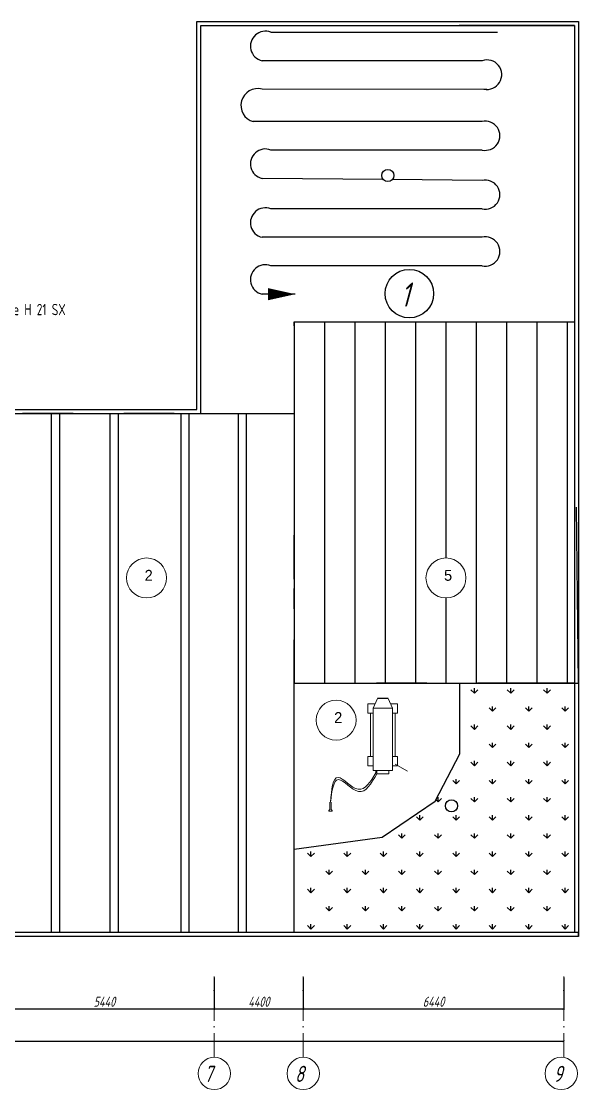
# Model space of a CAD drawing. Header units: millimetres. Extents: x 5763 to 12018931, y 39842 to 3600577.
# Drawn here: x 1099326 to 1126886, y 797183 to 850043 of the extents above; entities that cross this region are included whole.
import ezdxf

# ---------------------------------------------------------------- set-up
doc = ezdxf.new("R2010")
doc.units = ezdxf.units.MM
doc.linetypes.add('ACAD_ISO10W100', pattern=[18, 12, -3, 0, -3])
doc.linetypes.add('HIDDEN', pattern=[9.525, 6.35, -3.175])
for name, color, linetype in [('!Форматы', 7, 'Continuous'), ('@Osi', 7, 'Continuous'), ('Архитектура', 7, 'Continuous'), ('Размеры', 7, 'Continuous')]:
    doc.layers.add(name, color=color, linetype=linetype)
doc.layers.add('@0.15', color=4, linetype='Continuous', lineweight=15)
doc.styles.add('PSTUDIO', font='pstudio.shx')
doc.styles.get("Standard").update_dxf_attribs({"font": 'romans.shx', "width": 0.7, "oblique": 15, "height": 500})
doc.styles.add('style1', font='romans.shx', dxfattribs={"width": 0.7})
doc.styles.add('VSSP_ROMANS07', font='romans.shx', dxfattribs={"width": 0.7, "oblique": 15, "height": 250})
doc.dimstyles.new('Копия ISO-25', dxfattribs={"dimtxt": 250, "dimasz": 100, "dimexe": 50, "dimexo": 50, "dimgap": 100, "dimtad": 1, "dimdec": 0, "dimtxsty": 'Standard', "dimblk": 'ARCHTICK', "dimcen": 50, "dimadec": 0, "dimazin": 0, "dimtfac": 1, "dimtdec": 0, "dimtmove": 0, "dimatfit": 3, "dimldrblk": 'ARCHTICK', "dimfxl": 1, "dimarcsym": 0})

# ---------------------------------------------------------------- blocks, each defined once
blk = doc.blocks.new('_ArchTick')
at = {"color": 0, "linetype": 'ByBlock', "const_width": 0.15}
blk.add_lwpolyline([(-0.5, -0.5), (0.5, 0.5)], dxfattribs=at)
blk = doc.blocks.new('*D435')
at = {"layer": 'Defpoints', "color": 0, "transparency": 16777216}
for p in [(1067026, 799583), (1126148, 799583), (1126148, 799583)]:
    blk.add_point(p, dxfattribs=at)
at = {"layer": 'Архитектура', "color": 0, "lineweight": -2, "transparency": 16777216}
for p, q in [((1067026, 799583), (1126148, 799583)), ((1067026, 799533), (1067026, 799533))]:
    blk.add_line(p, q, dxfattribs=at)
at = {"layer": 'Архитектура', "color": 0, "lineweight": -2, "transparency": 16777216, "xscale": 100, "yscale": 100, "zscale": 100, "rotation": 180}
blk.add_blockref('_ArchTick', (1067026, 799583), dxfattribs=at)
at = {"layer": 'Архитектура', "color": 0, "lineweight": -2, "transparency": 16777216, "xscale": 100, "yscale": 100, "zscale": 100}
blk.add_blockref('_ArchTick', (1126148, 799583), dxfattribs=at)
at = {"layer": 'Архитектура', "color": 0, "lineweight": 20, "transparency": 16777216, "insert": (1096587, 799933), "char_height": 500, "attachment_point": 5}
blk.add_mtext('29560', dxfattribs=at)
blk = doc.blocks.new('*D440')
at = {"layer": 'Defpoints', "color": 0, "transparency": 16777216}
for p in [(1108866, 802783), (1113266, 802783), (1113266, 801183)]:
    blk.add_point(p, dxfattribs=at)
at = {"layer": 'Архитектура', "color": 0, "lineweight": -2, "transparency": 16777216}
for p, q in [((1108866, 802733), (1108866, 801133)), ((1113266, 802733), (1113266, 801133)), ((1108866, 801183), (1113266, 801183))]:
    blk.add_line(p, q, dxfattribs=at)
at = {"layer": 'Архитектура', "color": 0, "lineweight": -2, "transparency": 16777216, "xscale": 100, "yscale": 100, "zscale": 100, "rotation": 180}
blk.add_blockref('_ArchTick', (1108866, 801183), dxfattribs=at)
at = {"layer": 'Архитектура', "color": 0, "lineweight": -2, "transparency": 16777216, "xscale": 100, "yscale": 100, "zscale": 100}
blk.add_blockref('_ArchTick', (1113266, 801183), dxfattribs=at)
at = {"layer": 'Архитектура', "color": 0, "lineweight": 20, "transparency": 16777216, "insert": (1111066, 801533), "char_height": 500, "attachment_point": 5}
blk.add_mtext('4400', dxfattribs=at)
blk = doc.blocks.new('*D441')
at = {"layer": 'Defpoints', "color": 0, "transparency": 16777216}
for p in [(1113266, 802783), (1126148, 802783), (1126148, 801183)]:
    blk.add_point(p, dxfattribs=at)
at = {"layer": 'Архитектура', "color": 0, "lineweight": -2, "transparency": 16777216}
for p, q in [((1113266, 802733), (1113266, 801133)), ((1126148, 802733), (1126148, 801133)), ((1113266, 801183), (1126148, 801183))]:
    blk.add_line(p, q, dxfattribs=at)
at = {"layer": 'Архитектура', "color": 0, "lineweight": -2, "transparency": 16777216, "xscale": 100, "yscale": 100, "zscale": 100, "rotation": 180}
blk.add_blockref('_ArchTick', (1113266, 801183), dxfattribs=at)
at = {"layer": 'Архитектура', "color": 0, "lineweight": -2, "transparency": 16777216, "xscale": 100, "yscale": 100, "zscale": 100}
blk.add_blockref('_ArchTick', (1126148, 801183), dxfattribs=at)
at = {"layer": 'Архитектура', "color": 0, "lineweight": 20, "transparency": 16777216, "insert": (1119707, 801533), "char_height": 500, "attachment_point": 5}
blk.add_mtext('6440', dxfattribs=at)
blk = doc.blocks.new('*D438')
at = {"layer": '!Форматы', "color": 0, "lineweight": -2, "transparency": 16777216}
blk.add_line((1097988, 801183), (1108866, 801183), dxfattribs=at)
at = {"layer": 'Defpoints', "color": 0, "transparency": 16777216}
for p in [(1097988, 801183), (1108866, 801183), (1108866, 801183)]:
    blk.add_point(p, dxfattribs=at)
at = {"layer": '!Форматы', "color": 0, "lineweight": -2, "transparency": 16777216, "xscale": 100, "yscale": 100, "zscale": 100, "rotation": 180}
blk.add_blockref('_ArchTick', (1097988, 801183), dxfattribs=at)
at = {"layer": '!Форматы', "color": 0, "lineweight": -2, "transparency": 16777216, "xscale": 100, "yscale": 100, "zscale": 100}
blk.add_blockref('_ArchTick', (1108866, 801183), dxfattribs=at)
at = {"layer": '!Форматы', "color": 0, "lineweight": 20, "transparency": 16777216, "insert": (1103427, 801533), "char_height": 500, "attachment_point": 5}
blk.add_mtext('5440', dxfattribs=at)

msp = doc.modelspace()

# ---------------------------------------------------------------- hatches: boundary and pattern name
h = msp.add_hatch()
h.set_pattern_fill('GRASS', color=256, scale=50)
h.set_pattern_definition([(90, (-488431, -19258.2), (-898.0256, 898.0256), [238.125, -1557.9262]), (45, (-488431, -19258.2), (-898.0256, 898.0256), [238.125, -1031.875]), (135, (-488431, -19258.2), (-898.0256, -898.0256), [238.125, -1031.875])])
h.paths.add_polyline_path([(1126685.56961, 817298.99525), (1124185.56961, 817298.99525), (1121885.56961, 817298.98881), (1121008.72993, 817298.98944), (1121008.72993, 813791.48867), (1119785.45778, 811452.53166), (1117164.16766, 809672.13017), (1113265.56319, 809148.4819), (1113265.56319, 804962.99523), (1114385.56961, 804962.99523), (1126685.56961, 804962.99523)])

# ---------------------------------------------------------------- linework, layer by layer
at = {"layer": '!Форматы', "lineweight": 20}
msp.add_line((1108005.56961, 848862.50587), (1108005.56961, 845704.50587), dxfattribs=at)
at = {"layer": '!Форматы'}
for q in [(1126885.56961, 817298.99525), (1126685.56961, 817298.99525)]:
    msp.add_line((1112825.61567, 817298.99525), q, dxfattribs=at)
at = {"ltscale": 100}
for p, q in [((1108205.56961, 830642.99523), (1108205.56961, 849842.50587)), ((1108205.56961, 849842.50587), (1108205.56961, 849842.50587)), ((1108205.56961, 849842.50587), (1126685.56961, 849842.50587)), ((1108205.56961, 834982.50587), (1108205.56961, 849842.50587)), ((1108205.56961, 849842.50587), (1126685.56961, 849842.50587)), ((1126685.56961, 849842.50587), (1126685.56961, 849842.50587)), ((1126685.56961, 849842.50587), (1126685.56961, 804962.99523)), ((1126685.56961, 849842.50587), (1126685.56961, 835182.50587)), ((1112825.56961, 835182.50587), (1112825.56961, 820972.99525)), ((1112825.56961, 835182.50587), (1126685.56961, 835182.50587)), ((1112825.56961, 835182.50587), (1126685.56961, 835182.50587)), ((1124885.56961, 835182.50587), (1125085.56961, 835182.50587)), ((1108205.56961, 830642.99523), (1108205.56961, 834982.50587)), ((1112825.57013, 834982.50648), (1112825.61567, 817298.99525)), ((1084925.56961, 830642.99523), (1108005.56961, 830642.99523)), ((1084925.56961, 830642.99523), (1108205.56961, 830642.99523)), ((1108005.56961, 830642.99523), (1108205.56961, 830642.99523)), ((1126885.56961, 817298.99525), (1126787.17916, 825998.43887)), ((1126885.56961, 824622.99525), (1126885.56961, 824372.99525)), ((1112825.56961, 820972.99525), (1112825.56961, 821972.99525)), ((1112825.56961, 821972.99525), (1112825.56961, 819972.99525)), ((1112825.61567, 822442.99525), (1112825.61567, 819442.99525)), ((1112825.56961, 819972.99525), (1112825.56961, 819972.99525)), ((1112825.61567, 817298.99525), (1113075.61567, 817298.99525)), ((1126685.56961, 817298.99525), (1126685.56961, 804962.99523)), ((1126885.56961, 817298.99525), (1126885.56961, 817548.99525)), ((1126885.56961, 804962.99523), (1090245.56655, 804962.99523)), ((1126685.56961, 804962.99523), (1090245.56655, 804962.99523)), ((1126885.56961, 804762.99523), (1126885.56961, 804962.99523))]:
    msp.add_line(p, q, dxfattribs=at)
for p, q in [((1111663.80136, 849502.73735), (1122865.4493, 849502.73735)), ((1126685.56961, 849842.50587), (1120976.44422, 849842.50587)), ((1126685.56961, 849842.50587), (1120976.44422, 849842.50587)), ((1122111.71939, 848095.76391), (1111229.57338, 848095.76391)), ((1122342.31847, 846671.20125), (1111229.57338, 846688.79047)), ((1122111.71939, 845083.94826), (1110795.3454, 845083.94826)), ((1122111.71939, 843676.97482), (1111663.80136, 843676.97482)), ((1117219.28012, 842215.54632), (1111229.57338, 842270.00138)), ((1122111.71939, 842171.067), (1117668.24071, 842211.46462)), ((1122111.71939, 840764.09356), (1111663.80136, 840764.09356)), ((1122111.71939, 839357.12012), (1111229.57338, 839357.12012)), ((1122111.71939, 837950.14668), (1111663.80136, 837950.14668)), ((1112875.00454, 836543.17324), (1111229.57338, 836543.17324)), ((1112825.56961, 834982.50587), (1112825.56961, 835182.50587)), ((1112825.56961, 835182.50587), (1114325.56961, 835182.50587)), ((1114325.56961, 835182.50587), (1114325.56961, 817298.99525)), ((1114325.56961, 835182.50587), (1115825.56961, 835182.50587)), ((1115825.56961, 835182.50587), (1115825.56961, 817298.99525)), ((1115825.56961, 835182.50587), (1117325.56961, 835182.50587)), ((1117325.56961, 835182.50587), (1117325.56961, 817298.99525)), ((1117325.56961, 835182.50587), (1118825.56961, 835182.50587)), ((1118825.56961, 835182.50587), (1118825.56961, 817298.99525)), ((1118825.56961, 835182.50587), (1120325.56961, 835182.50587)), ((1120325.56961, 835182.50587), (1120325.56961, 823490.53178)), ((1120325.56961, 835182.50587), (1121825.56961, 835182.50587)), ((1121825.56961, 835182.50587), (1121825.56961, 817298.99525)), ((1121825.56961, 835182.50587), (1123325.56961, 835182.50587)), ((1123325.56961, 835182.50587), (1123325.56961, 817298.99525)), ((1123325.56961, 835182.50587), (1124825.56961, 835182.50587)), ((1124825.56961, 835182.50587), (1124825.56961, 817298.99525)), ((1124825.56961, 835182.50587), (1126325.56961, 835182.50587)), ((1126325.56961, 835182.50587), (1126325.56961, 817298.99525)), ((1101885.56961, 830642.99523), (1099385.56961, 830642.99523)), ((1100824.07237, 804962.99523), (1100824.07237, 830642.99523)), ((1101225.1632, 804962.99523), (1101225.1632, 830642.99523)), ((1101225.1632, 830642.99523), (1103725.1632, 830642.99523)), ((1103725.1632, 804962.99523), (1103725.1632, 830642.99523)), ((1104126.25402, 804962.99523), (1104126.25402, 830642.99523)), ((1106885.56961, 830642.99523), (1104385.56961, 830642.99523)), ((1107222.07391, 804962.99523), (1107222.07391, 830642.99523)), ((1107222.07391, 804962.99523), (1107222.07391, 830642.99523)), ((1107623.16473, 804962.99523), (1107623.16473, 830642.99523)), ((1107623.16473, 804962.99523), (1107623.16473, 830642.99523)), ((1108205.56961, 830642.99523), (1112825.5813, 830643.00713)), ((1110058.5782, 804962.99523), (1110058.5782, 830642.99523)), ((1110459.66902, 804962.99523), (1110459.66902, 830642.99523)), ((1120325.56961, 821513.41616), (1120325.56961, 817298.99525)), ((1112825.61567, 804962.99523), (1112825.61567, 817298.99525)), ((1119385.56961, 817298.99525), (1116885.56961, 817298.99525)), ((1121008.72993, 813791.48867), (1121008.72993, 817298.99525)), ((1124385.56961, 817298.99525), (1121885.56961, 817298.98881)), ((1126685.56961, 817298.99525), (1124185.56961, 817298.99525)), ((1117467.62797, 816540.24787), (1116942.08574, 816540.24787)), ((1119785.45778, 811452.53166), (1121008.72993, 813791.48867)), ((1117164.16766, 809672.13017), (1119785.45778, 811452.53166)), ((1112825.61567, 809089.38953), (1117164.16766, 809672.13017)), ((1099385.56961, 804962.99523), (1096885.56961, 804962.99523)), ((1104385.56961, 804962.99523), (1101885.56961, 804962.99523)), ((1109385.56961, 804962.99523), (1106885.56961, 804962.99523)), ((1114385.56961, 804962.99523), (1111885.56961, 804962.99523)), ((1116885.56961, 804962.99523), (1114385.56961, 804962.99523)), ((1121885.56961, 804962.99523), (1119385.56961, 804962.99523)), ((1126685.56961, 804962.99523), (1124385.56961, 804962.99523))]:
    msp.add_line(p, q)
at = {"linetype": 'HIDDEN', "ltscale": 100}
msp.add_line((1112825.56961, 834982.50587), (1112825.56961, 833982.50587), dxfattribs=at)
msp.add_lwpolyline([(1112875.00454, 836543.17324, 0, 600, 0), (1111525.00454, 836543.17324, 600, 600, 0)], format="xyseb")
msp.add_circle((1118514.72318, 836571.96717), 1200)
at = {"color": 0, "lineweight": 0}
for centre in [(1105517.57346, 822501.97397), (1120325.56961, 822501.97397), (1114890.73706, 815463.3395)]:
    msp.add_circle(centre, 988.55781, dxfattribs=at)
for centre, radius, start, end in [((1111393.5893, 848815.63805), 738.32242, 68.532025599, 257.164847075), ((1122351.42771, 847404.75733), 731.40288, 258.207829907, 109.131522483), ((1111015.19363, 845885.62955), 831.27982, 75.055030101, 254.664561519), ((1122271.15869, 844380.46154), 721.32826, 257.230127893, 102.769872107), ((1111393.5893, 842989.87553), 738.32242, 68.532025599, 257.164847075), ((1122271.15869, 841467.58028), 721.32826, 257.230127893, 102.769872107), ((1111393.5893, 840076.99426), 738.32242, 68.532025599, 257.164847075), ((1122271.15869, 838653.6334), 721.32826, 257.230127893, 102.769872107), ((1111393.5893, 837263.04738), 738.32242, 68.532025599, 257.164847075)]:
    msp.add_arc(centre, radius, start, end)
at = {"layer": '@0.15', "color": 0, "ltscale": 0.1}
for p, q in [((1116942.08574, 816540.24787), (1116721.28574, 816060.62899)), ((1117467.62797, 816540.24787), (1117688.42797, 816060.62899)), ((1116588.68072, 815805.70886), (1116588.68072, 813671.12385)), ((1117688.42797, 816060.62899), (1116721.28574, 816060.62899)), ((1117811.10926, 815805.70886), (1117811.10926, 813671.12385)), ((1116850.7987, 812982.39411), (1116850.7987, 812853.86542)), ((1114581.49618, 811043.98308), (1114581.49618, 811411.41165)), ((1114643.59512, 811411.41165), (1114643.59512, 811043.98308)), ((1114581.49618, 811043.98308), (1114526.49522, 810999.28722)), ((1114643.59512, 811043.98308), (1114698.59608, 810999.28722))]:
    msp.add_line(p, q, dxfattribs=at)
for points in [[(1116721.28574, 815805.70886), (1116456.0757, 815805.70886), (1116456.0757, 816271.11838), (1116792.33259, 816271.11838)], [(1117617.38112, 816271.11838), (1117933.79056, 816271.11838), (1117933.79056, 815805.70886), (1117688.42797, 815805.70886)], [(1117688.42797, 816060.62899), (1117688.42797, 812982.39411), (1116721.28574, 812982.39411), (1116721.28574, 816060.62899)], [(1116721.28574, 813205.71433), (1116456.0757, 813205.71433), (1116456.0757, 813671.12385), (1116721.28574, 813671.12385)], [(1117688.42797, 813671.12385), (1117933.79056, 813671.12385), (1117933.79056, 813205.71433), (1117688.42797, 813205.71433)], [(1114698.59608, 810999.28722), (1114698.59608, 810954.59137), (1114526.49522, 810954.59137), (1114526.49522, 810999.28722)]]:
    msp.add_lwpolyline(points, dxfattribs=at)
msp.add_lwpolyline([(1117496.34511, 812982.39411), (1117496.34511, 812802.65632), (1116900.51822, 812802.65632), (1116900.51822, 812982.39411)], close=True, dxfattribs=at)
for points in [[(1116850.7987, 812853.86542), (1115981.14441, 812042.77375), (1114985.81209, 812629.7051), (1114612.54565, 811411.41165)], [(1116900.51822, 812802.65632), (1115998.90619, 811935.99148), (1115003.57387, 812522.92283), (1114612.54565, 811411.41165)]]:
    msp.add_spline(points, degree=3, dxfattribs=at)
at = {"layer": '@Osi', "color": 0, "lineweight": 0}
msp.add_line((1117811.10926, 813290.61472), (1118430.63332, 812940.05), dxfattribs=at)
at = {"layer": 'Архитектура', "color": 7}
for p, q in [((1112825.61567, 822442.99525), (1112825.61567, 824622.99525)), ((1112825.61567, 817298.99525), (1112825.61567, 819442.99525)), ((1112825.61567, 817298.99525), (1126885.56961, 817298.99525))]:
    msp.add_line(p, q, dxfattribs=at)
at = {"layer": 'Архитектура', "color": 7, "linetype": 'ACAD_ISO10W100', "lineweight": 20, "ltscale": 100}
for p, q in [((1108865.56319, 798782.99546), (1108865.56319, 802782.99525)), ((1113265.56319, 798782.99546), (1113265.56319, 802782.99525)), ((1126147.56961, 798782.99546), (1126147.56961, 802782.99525))]:
    msp.add_line(p, q, dxfattribs=at)
at = {"layer": 'Архитектура', "color": 7, "lineweight": 25}
msp.add_lwpolyline([(1066245.56961, 828962.99218), (1066245.56961, 843842.99523), (1085125.56961, 843842.99523), (1085125.56961, 830842.99523), (1108005.56961, 830842.99523), (1108005.56961, 850042.50587), (1126885.56961, 850042.50587), (1126885.56961, 804762.99523), (1090445.56655, 804762.99523)], dxfattribs=at)
at = {"layer": 'Архитектура', "color": 7, "lineweight": 20}
for centre in [(1108865.56319, 797982.99546), (1108865.56319, 797982.99546), (1113265.56319, 797982.99546), (1113265.56319, 797982.99546), (1126025.5664, 797982.99546), (1126025.5664, 797982.99546)]:
    msp.add_circle(centre, 800, dxfattribs=at)
at = {"layer": 'Размеры', "ltscale": 100}
for centre in [(1117445.56961, 842412.50587), (1120594.64303, 811221.6184)]:
    msp.add_circle(centre, 300, dxfattribs=at)

# ---------------------------------------------------------------- texts
at = {"color": 7, "lineweight": 18, "ltscale": 0.5, "style": 'style1', "width": 0.7}
msp.add_text('подъемник Haulotte H 21 SX', height=560, dxfattribs=at).set_placement((1094067.32862, 835502.73304))
at = {"insert": (1118079.80637, 837124.48059), "char_height": 1200, "attachment_point": 1}
msp.add_mtext_dynamic_manual_height_columns('1', width=1227.9810389, gutter_width=12.5, heights=[0], dxfattribs=at)
at = {"color": 0, "lineweight": 0, "char_height": 540, "width": 31724.8938561, "attachment_point": 1, "style": 'PSTUDIO'}
for s, insert in [('2', (1105422.46233, 822901.3446)), ('5', (1120230.45849, 822901.3446)), ('2', (1114795.62593, 815862.71013))]:
    msp.add_mtext(s, dxfattribs=dict(at, insert=insert))
at = {"layer": 'Архитектура', "color": 7, "lineweight": 20, "style": 'VSSP_ROMANS07', "oblique": 15, "width": 0.7}
for s, p in [('7', (1108368.20674, 797563.08103)), ('8', (1112859.39981, 797563.08103)), ('9', (1125648.23351, 797563.08103))]:
    msp.add_text(s, height=800, dxfattribs=at).set_placement(p)

# ---------------------------------------------------------------- dimensions: what is measured, and where the dimension line sits
at = {"layer": '!Форматы', "color": 1, "lineweight": 20}
dim = msp.add_linear_dim(base=(1108865.56319, 801182.99546), p1=(1097987.56808, 801182.99546), p2=(1108865.56319, 801182.99546), text='5440', dimstyle='Копия ISO-25', dxfattribs=at)
dim.commit()
dim.dimension.update_dxf_attribs({"geometry": '*D438', "text_midpoint": (1103426.56564, 801532.99546)})
at = {"layer": 'Архитектура', "color": 7, "lineweight": 20}
dim = msp.add_linear_dim(base=(1113265.56319, 801182.99546), p1=(1108865.56319, 802782.99525), p2=(1113265.56319, 802782.99525), dimstyle='Копия ISO-25', dxfattribs=at)
dim.commit()
dim.dimension.update_dxf_attribs({"geometry": '*D440', "text_midpoint": (1111065.56319, 801532.99546)})
for base, p1, p2, text, picture, middle in [((1126147.56961, 801182.99546), (1113265.56319, 802782.99525), (1126147.56961, 802782.99525), '6440', '*D441', (1119706.5664, 801532.99546)), ((1126147.56961, 799582.99546), (1067025.5664, 799582.99546), (1126147.56961, 799582.99546), '29560', '*D435', (1096586.56801, 799932.99546))]:
    dim = msp.add_linear_dim(base=base, p1=p1, p2=p2, text=text, dimstyle='Копия ISO-25', dxfattribs=at)
    dim.commit()
    dim.dimension.update_dxf_attribs({"geometry": picture, "text_midpoint": middle})

doc.saveas('drawing.dxf')
